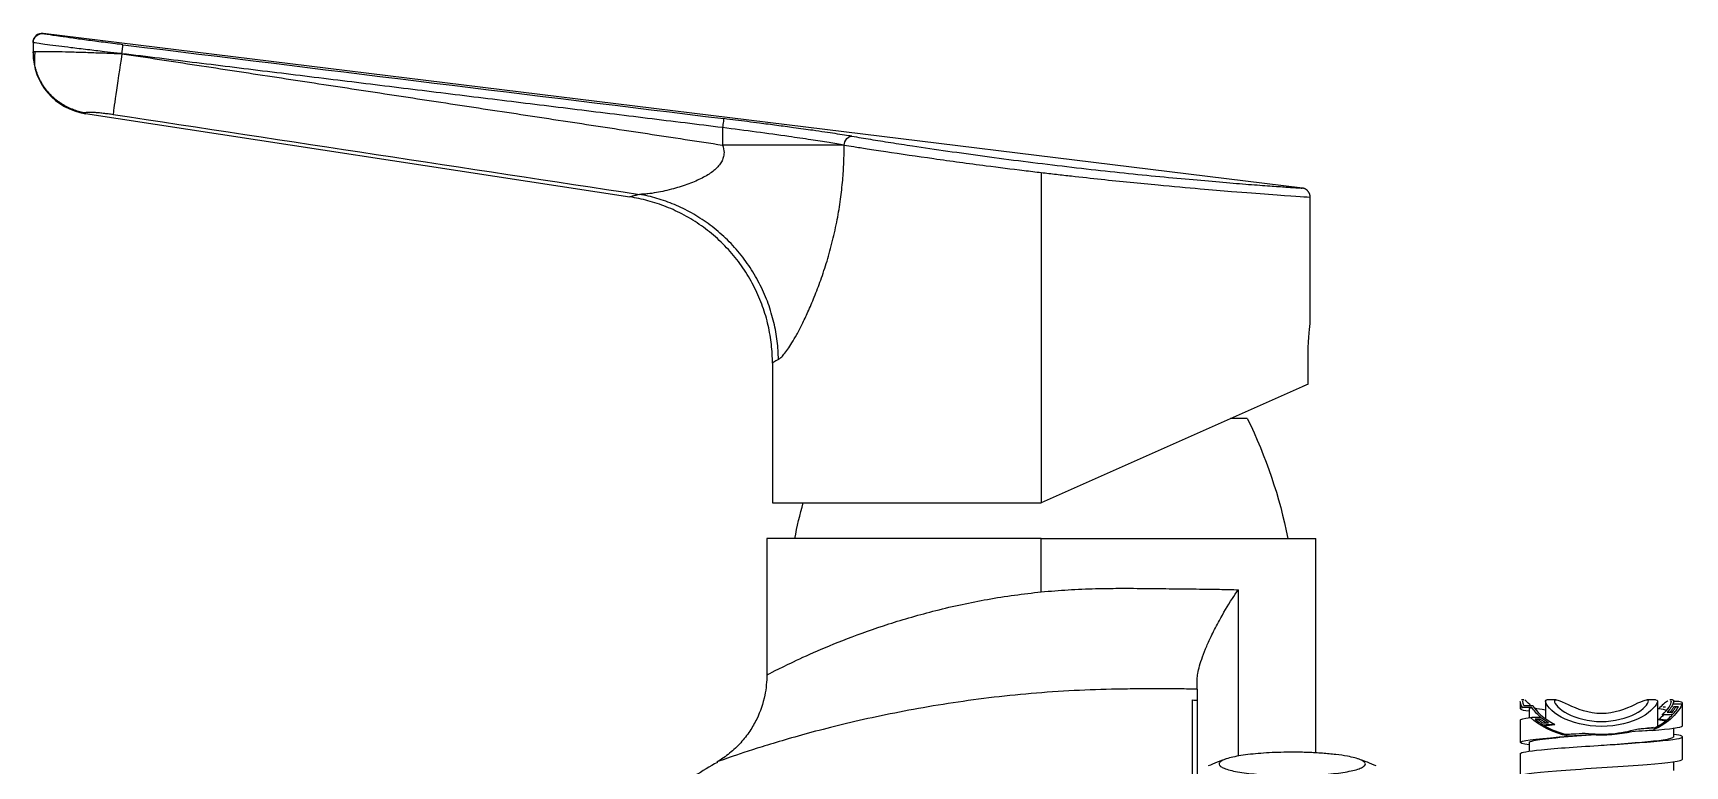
# Model space of a CAD drawing. Extents: x 0 to 1128, y 0 to 827.
# Drawn here: x 606.6 to 754.1, y 304 to 369.4 of the extents above; entities that cross this region are included whole.
import ezdxf

# ---------------------------------------------------------------- set-up
doc = ezdxf.new("R2010")
doc.units = 0
doc.header["$LTSCALE"] = 10
doc.header["$MEASUREMENT"] = 0
doc.layers.get('0').update_dxf_attribs({"linetype": 'CONTINUOUS'})
doc.layers.add('1', color=7, linetype='CONTINUOUS')
doc.layers.add('W', color=7, linetype='CONTINUOUS')

msp = doc.modelspace()

# ---------------------------------------------------------------- linework, layer by layer
at = {"ltscale": 0.5}
msp.add_line((715, 335.02), (713.51, 335.02), dxfattribs=at)
at = {"layer": '1', "color": 7, "linetype": 'Continuous'}
for p, q in [((719.95, 355.58), (607.52, 369.39)), ((607.52, 369.39), (607.52, 369.38)), ((606.62, 368.58), (606.62, 368.6)), ((606.62, 368.58), (606.62, 367.76)), ((606.62, 367.67), (606.62, 367.76)), ((611.29, 362.24), (659.89, 354.8)), ((696.62, 356.98), (696.62, 327.5)), ((720.62, 343.46), (720.62, 354.79)), ((672.62, 339.97), (672.62, 327.5)), ((720.43, 338.1), (720.43, 340.5)), ((720.43, 338.1), (696.62, 327.5)), ((720.43, 338.1), (720.03, 337.92)), ((672.62, 327.5), (696.62, 327.5)), ((672.12, 324.3), (672.12, 312.1)), ((696.62, 324.3), (672.12, 324.3)), ((696.62, 324.3), (721.12, 324.3)), ((721.12, 305.17), (721.12, 324.3)), ((710.54, 309.88), (710.54, 300.22)), ((739.7, 309.9), (739.47, 309.9)), ((741.62, 309.78), (741.62, 308.23)), ((742.58, 309.9), (741.76, 309.9)), ((751.45, 309.9), (750.67, 309.9)), ((751.62, 309.78), (751.62, 307.55)), ((752.97, 309.9), (752.72, 309.9)), ((741.62, 307.61), (741.62, 307.54))]:
    msp.add_line(p, q, dxfattribs=at)
for centre, radius, start, end in [((607.42, 368.6), 0.8, 82.9675, 180), ((612.12, 367.67), 5.5, 180, 261.3137), ((719.02, 287.22), 18.38, 108.7278, 114.0852), ((719.02, 287.22), 18.38, 65.9148, 71.2704)]:
    msp.add_arc(centre, radius, start, end, dxfattribs=at)
at = {"layer": '1', "color": 7, "linetype": 'Continuous', "extrusion": (0, 0, -1)}
for centre, start, end in [((-676.69, 316.1), 153.7089, 168.93), ((-716.55, 316.1), 11.07, 15.4798)]:
    msp.add_arc(centre, 42.73, start, end, dxfattribs=at)
at = {"layer": '1', "color": 7, "linetype": 'Continuous'}
for points, degree in [([(606.62, 368.58), (606.62, 369.04), (607.07, 369.43), (607.52, 369.38)], 3), ([(606.62, 367.76), (606.64, 367.77), (606.66, 367.77), (606.72, 367.78)], 3), ([(606.72, 367.77), (606.68, 367.77), (606.65, 367.77), (606.62, 367.76)], 3), ([(606.77, 367.78), (606.75, 366.58)], 1), ([(614.55, 367.59), (668.17, 359.43)], 1), ([(668.17, 360.99), (614.55, 367.59)], 1), ([(614.65, 368.38), (615.3, 368.31), (615.94, 368.23), (616.58, 368.15)], 3), ([(616.58, 368.15), (633.81, 366.03), (651.04, 363.91), (668.27, 361.79)], 3), ([(613.77, 362.17), (629.43, 359.79), (645.09, 357.41), (660.75, 355.03)], 3), ([(668.17, 360.99), (668.17, 360.47), (668.17, 359.95), (668.17, 359.43)], 3), ([(696.62, 319.54), (696.62, 321.13), (696.62, 322.71), (696.62, 324.3)], 3), ([(714.21, 304.89), (714.21, 309.84), (714.21, 314.78), (714.21, 319.73)], 3), ([(710.54, 310.86), (710.54, 310.94), (710.54, 311.23), (710.54, 311.72)], 3), ([(710.12, 309.89), (710.19, 309.89), (710.33, 309.88), (710.47, 309.88), (710.54, 309.88)], 3), ([(739.58, 309.22), (739.45, 309.44), (739.39, 309.63), (739.38, 309.76)], 3), ([(739.38, 309.7), (739.38, 309.1)], 1), ([(739.67, 309.9), (739.62, 309.9), (739.59, 309.88), (739.58, 309.83)], 3), ([(741.62, 309.78), (741.62, 309.86), (741.66, 309.9), (741.74, 309.9)], 3), ([(751.49, 309.9), (751.58, 309.9), (751.62, 309.86), (751.62, 309.78)], 3), ([(752.03, 308.55), (752.57, 309.04), (752.87, 309.55), (752.87, 309.78)], 3), ([(752.85, 309.87), (752.83, 309.89), (752.81, 309.9), (752.77, 309.9)], 3), ([(752.84, 309.76), (752.81, 309.76), (752.79, 309.76), (752.77, 309.76)], 3), ([(753.07, 309.55), (753.07, 309.86)], 1), ([(753.86, 309.62), (753.83, 309.66), (753.72, 309.71), (753.51, 309.75)], 3), ([(739.37, 308.1), (739.37, 308.18), (739.68, 308.26), (740.28, 308.34)], 3), ([(739.38, 309.11), (739.38, 309.14), (739.45, 309.18), (739.58, 309.22)], 3), ([(740.15, 308.88), (739.75, 308.94), (739.5, 308.99), (739.41, 309.05)], 3), ([(740.4, 309.23), (740.27, 309.23), (740, 309.22), (739.72, 309.22), (739.58, 309.22)], 3), ([(740.17, 309.1), (740.17, 309.14), (740.25, 309.19), (740.4, 309.23)], 3), ([(740.17, 309.11), (740.17, 308.32)], 1), ([(743.71, 306.65), (742.19, 306.98), (741.02, 307.62), (740.28, 308.34)], 3), ([(740.5, 309.4), (740.79, 308.89), (741.45, 308.21), (742.47, 307.7)], 3), ([(741.64, 308.99), (741.22, 309.04), (740.9, 309.1), (740.68, 309.15)], 3), ([(740.93, 308.18), (740.85, 308.18), (740.78, 308.18), (740.7, 308.17)], 3), ([(740.87, 308.17), (740.89, 308.18), (740.91, 308.18), (740.93, 308.18)], 3), ([(741.16, 308.19), (741.09, 308.19), (741.01, 308.19), (740.93, 308.18)], 3), ([(740.94, 308.16), (741.01, 308.17), (741.09, 308.18), (741.17, 308.19)], 3), ([(741.18, 308.37), (741.4, 308.2), (741.64, 308.03), (741.9, 307.86)], 3), ([(752.5, 308.96), (752.31, 309.01), (752.04, 309.05), (751.71, 309.1)], 3), ([(752.16, 308.56), (752.03, 308.42), (751.9, 308.29), (751.76, 308.16)], 3), ([(752.35, 309.25), (752.28, 309.26), (752.2, 309.26), (752.13, 309.26)], 3), ([(752.5, 308.8), (752.55, 308.81), (752.6, 308.82), (752.65, 308.83)], 3), ([(752.5, 308.8), (752.58, 308.8), (752.65, 308.8), (752.73, 308.81)], 3), ([(752.73, 308.81), (752.84, 308.83), (752.94, 308.85), (753.02, 308.87)], 3), ([(752.73, 308.81), (752.8, 308.81), (752.88, 308.81), (752.95, 308.81)], 3), ([(753, 309.53), (753.07, 309.57), (753.08, 309.6), (753.05, 309.63)], 3), ([(753.29, 309.29), (753.22, 309.29), (753.15, 309.29), (753.08, 309.29)], 3), ([(753.27, 309.26), (753.27, 309.27), (753.27, 309.29)], 2), ([(753.5, 309.29), (753.43, 309.29), (753.36, 309.29), (753.29, 309.29)], 3), ([(753.82, 309.54), (753.85, 309.56), (753.87, 309.58), (753.87, 309.6)], 3), ([(753.87, 307.59), (753.87, 308.6), (753.87, 309.61)], 2), ([(739.37, 308.11), (739.37, 307.1), (739.37, 306.09)], 2), ([(740.7, 308.17), (740.92, 308), (741.16, 307.83), (741.43, 307.65)], 3), ([(741.4, 307.84), (741.49, 307.84), (741.57, 307.84), (741.65, 307.85)], 3), ([(741.65, 307.85), (741.74, 307.85), (741.82, 307.85), (741.9, 307.86)], 3), ([(745.16, 306.94), (746.72, 306.74), (748.42, 306.87), (749.77, 307.3)], 3), ([(749.33, 307.06), (748.21, 306.78), (746.93, 306.69), (745.69, 306.78)], 3), ([(749.77, 307.3), (750.33, 307.35), (750.83, 307.4), (751.25, 307.45)], 3), ([(751.76, 308.16), (751.71, 308.16), (751.67, 308.16), (751.62, 308.17)], 3), ([(752.37, 307.99), (752.18, 308.03), (751.93, 308.07), (751.63, 308.11)], 3), ([(752.46, 308.08), (752.25, 308.11), (752.02, 308.13), (751.76, 308.16)], 3), ([(753.07, 306.57), (753.07, 306.98), (753.07, 307.39)], 2), ([(740.17, 306.11), (740.17, 305.72), (740.17, 305.32)], 2), ([(753.87, 304.59), (753.87, 305.6), (753.87, 306.61)], 2), ([(739.37, 305.11), (739.37, 304.1), (739.37, 303.09)], 2), ([(753.07, 303.6), (753.07, 303.99), (753.07, 304.38)], 2)]:
    msp.add_open_spline(points, degree=degree, dxfattribs=at)
for points, knots in [([(614.65, 368.38), (614.43, 368.41), (613.9, 368.48), (612.85, 368.61), (611.54, 368.78), (610.16, 368.97), (608.82, 369.16), (607.99, 369.29), (607.58, 369.36), (607.54, 369.37), (607.52, 369.38)], [0, 0, 0, 0, 0.061368, 0.141758, 0.285411, 0.429964, 0.574576, 0.789352, 0.895236, 1, 1, 1, 1]), ([(614.55, 367.59), (614.41, 367.6), (613.88, 367.66), (612.84, 367.78), (611.43, 367.95), (610.05, 368.12), (608.44, 368.32), (606.95, 368.52), (606.73, 368.56), (606.62, 368.58)], [0, 0, 0, 0, 0.03483, 0.126576, 0.25266, 0.390649, 0.503707, 0.762944, 1, 1, 1, 1]), ([(606.72, 367.78), (606.72, 367.78), (606.79, 367.79), (607.01, 367.79), (607.5, 367.8), (608.14, 367.79), (609, 367.78), (610.11, 367.75), (611.49, 367.71), (612.77, 367.66), (613.8, 367.62), (614.33, 367.6), (614.55, 367.59)], [0, 0, 0, 0, 0.008132, 0.122219, 0.23312, 0.340841, 0.445384, 0.583928, 0.722235, 0.860927, 0.94009, 1, 1, 1, 1]), ([(614.55, 367.58), (614.35, 366.25), (614.15, 364.93), (613.87, 362.96), (613.78, 362.31), (613.77, 362.17)], [0, 0, 0, 0, 0.5, 0.5, 1, 1, 1, 1]), ([(611.29, 362.33), (611.31, 362.35), (611.33, 362.36), (611.56, 362.38), (611.91, 362.37), (612.44, 362.34), (612.87, 362.29), (613.32, 362.24), (613.62, 362.2), (613.77, 362.17)], [0, 0, 0, 0, 0.179683, 0.271658, 0.529744, 0.654098, 0.774543, 0.889435, 1, 1, 1, 1]), ([(611.29, 362.24), (611.29, 362.24), (611.28, 362.25), (611.29, 362.28), (611.29, 362.31), (611.29, 362.33)], [0, 0, 0, 0, 0.332463, 0.666232, 1, 1, 1, 1]), ([(668.27, 361.79), (668.27, 361.78), (668.26, 361.7), (668.22, 361.39), (668.19, 361.18), (668.17, 360.99)], [0, 0, 0, 0, 0.5, 0.5, 1, 1, 1, 1]), ([(676.22, 360.75), (675.67, 360.82), (674.62, 360.97), (673.02, 361.18), (671.29, 361.41), (669.7, 361.61), (668.63, 361.74), (668.27, 361.79)], [0, 0, 0, 0, 0.230281, 0.422726, 0.615259, 0.872462, 1, 1, 1, 1]), ([(679.02, 359.43), (678.58, 359.5), (677.66, 359.66), (676.01, 359.91), (673.86, 360.23), (671.21, 360.59), (669.18, 360.86), (668.17, 360.99)], [0, 0, 0, 0, 0.151794, 0.318451, 0.499969, 0.749971, 1, 1, 1, 1]), ([(679.72, 360.22), (679.5, 360.25), (678.76, 360.37), (677.59, 360.55), (676.59, 360.69), (676.22, 360.75)], [0, 0, 0, 0, 0.206888, 0.713851, 1, 1, 1, 1]), ([(679.03, 359.43), (679.04, 359.62), (679.12, 359.85), (679.4, 360.16), (679.57, 360.23), (679.72, 360.22)], [0, 0, 0, 0, 0.5, 0.5, 1, 1, 1, 1]), ([(679.72, 360.22), (680.26, 360.13), (681.34, 359.95), (683.17, 359.66), (685.44, 359.31), (688.23, 358.9), (691.56, 358.44), (695, 357.98), (698.48, 357.56), (701.93, 357.16), (705.26, 356.81), (708.39, 356.5), (711.26, 356.25), (713.8, 356.03), (715.96, 355.86), (717.69, 355.74), (718.95, 355.65), (719.76, 355.6), (719.87, 355.59), (719.92, 355.59)], [0, 0, 0, 0, 0.041935, 0.083687, 0.125667, 0.188571, 0.2512, 0.31388, 0.376604, 0.439296, 0.50194, 0.564467, 0.626804, 0.688975, 0.750998, 0.812961, 0.875254, 0.937595, 1, 1, 1, 1]), ([(668.17, 359.43), (668.23, 359.21), (668.32, 358.91), (668.28, 358.46), (668.18, 358.11), (667.96, 357.73), (667.66, 357.38), (667.28, 357.06), (666.84, 356.76), (666.33, 356.47), (665.77, 356.21), (664.91, 355.87), (663.72, 355.49), (662.47, 355.21), (661.6, 355.08), (661.11, 355.04), (660.87, 355.03), (660.75, 355.03)], [0, 0, 0, 0, 0.061598, 0.082385, 0.121623, 0.161688, 0.204807, 0.252183, 0.303989, 0.360201, 0.421189, 0.487518, 0.63608, 0.807105, 0.900896, 0.949747, 1, 1, 1, 1]), ([(679.02, 359.43), (677.58, 359.43), (675.8, 359.43), (672.02, 359.43), (670.03, 359.43), (668.17, 359.43)], [0, 0, 0, 0, 0.5, 0.5, 1, 1, 1, 1]), ([(673.16, 340.3), (673.23, 340.35), (673.38, 340.45), (673.76, 340.87), (674.24, 341.56), (674.8, 342.52), (675.28, 343.44), (675.81, 344.56), (676.38, 345.88), (676.95, 347.4), (677.51, 349.08), (678.01, 350.89), (678.41, 352.74), (678.71, 354.54), (678.9, 356.26), (679.01, 357.87), (679.02, 358.92), (679.03, 359.43)], [0, 0, 0, 0, 0.039438, 0.08135, 0.175072, 0.228164, 0.286069, 0.349272, 0.41805, 0.491843, 0.569675, 0.650111, 0.729789, 0.80463, 0.874055, 0.938906, 1, 1, 1, 1]), ([(679.03, 359.43), (679.31, 359.38), (679.96, 359.28), (681.18, 359.09), (683.46, 358.74), (686.96, 358.23), (691.19, 357.65), (694.46, 357.24), (696.11, 357.04), (696.62, 356.98)], [0, 0, 0, 0, 0.061087, 0.142939, 0.250099, 0.499788, 0.749621, 0.92236, 1, 1, 1, 1]), ([(696.62, 356.98), (697.07, 356.93), (697.97, 356.82), (699.76, 356.62), (702.86, 356.28), (706.82, 355.88), (710.69, 355.54), (714.05, 355.26), (718.89, 354.89), (719.9, 354.83), (720.62, 354.79)], [0, 0, 0, 0, 0.036186, 0.072318, 0.144471, 0.288174, 0.405401, 0.503547, 0.643663, 1, 1, 1, 1]), ([(660.75, 355.03), (660.6, 354.99), (660.3, 354.91), (660.05, 354.84), (659.91, 354.81), (659.9, 354.8), (659.89, 354.8)], [0, 0, 0, 0, 0.286517, 0.572356, 0.788259, 1, 1, 1, 1]), ([(720.43, 340.5), (720.43, 340.83), (720.44, 341.17), (720.47, 341.8), (720.48, 342.1), (720.53, 342.63), (720.55, 342.86), (720.59, 343.22), (720.6, 343.35), (720.62, 343.47), (720.62, 343.5), (720.62, 343.5)], [0, 0, 0, 0, 0.2138, 0.2138, 0.427529, 0.427529, 0.642328, 0.642328, 0.857868, 0.857868, 1, 1, 1, 1]), ([(673.16, 340.3), (673, 340.2), (672.69, 340.01), (672.64, 339.99), (672.62, 339.97)], [0, 0, 0, 0, 0.504935, 1, 1, 1, 1]), ([(672.12, 312.12), (672.12, 312.12), (672.12, 312.13), (673.13, 312.66), (676.17, 314.1), (679.22, 315.37), (682.92, 316.69), (686.47, 317.72), (689.49, 318.43), (691.84, 318.89), (694.2, 319.27), (695.82, 319.45), (696.62, 319.54)], [0, 0, 0, 0, 0.000013, 0.24735, 0.372869, 0.498496, 0.624693, 0.750106, 0.815083, 0.875466, 0.938449, 1, 1, 1, 1]), ([(696.62, 319.54), (697.42, 319.61), (699.04, 319.75), (701.36, 319.84), (703.76, 319.87), (706.18, 319.85), (708.69, 319.82), (710.8, 319.8), (712.65, 319.77), (713.66, 319.75), (714.21, 319.73)], [0, 0, 0, 0, 0.122319, 0.249439, 0.358095, 0.49968, 0.641814, 0.784677, 0.882633, 1, 1, 1, 1]), ([(710.54, 311.72), (710.55, 311.9), (710.57, 312.26), (710.74, 312.94), (711, 313.76), (711.37, 314.69), (711.87, 315.77), (712.6, 317.18), (713.4, 318.56), (714.03, 319.47), (714.21, 319.73)], [0, 0, 0, 0, 0.097154, 0.202032, 0.314161, 0.433054, 0.551143, 0.699166, 0.913467, 1, 1, 1, 1]), ([(672.12, 312.18), (672.12, 311.54), (671.99, 310.19), (671.41, 308.46), (670.61, 307.08), (669.8, 306.04), (668.81, 305.1), (668.06, 304.58), (667.65, 304.35)], [0, 0, 0, 0, 0.197774, 0.433161, 0.564583, 0.70382, 0.849461, 1, 1, 1, 1]), ([(710.54, 310.86), (710.23, 310.87), (709.6, 310.87), (708.33, 310.88), (706.74, 310.89), (704.82, 310.88), (701.04, 310.82), (695.21, 310.52), (688.94, 309.71), (684.33, 308.9), (679.99, 308), (676.22, 307.05), (673.14, 306.16), (670.55, 305.36), (668.31, 304.59), (667.69, 304.37), (667.69, 304.37)], [0, 0, 0, 0, 0.016427, 0.03277, 0.065112, 0.096912, 0.1281, 0.25001, 0.370897, 0.432724, 0.494234, 0.61863, 0.681282, 0.744694, 0.871716, 1, 1, 1, 1]), ([(710.12, 297.71), (710.12, 300.47), (710.12, 302.61), (710.12, 305.47), (710.12, 306.03), (710.12, 307.35), (710.12, 307.99), (710.12, 309.05), (710.12, 309.5), (710.12, 309.89)], [0, 0, 0, 0, 0.25, 0.25, 0.5, 0.5, 0.75, 0.75, 1, 1, 1, 1]), ([(710.54, 310.86), (710.54, 310.81), (710.54, 310.64), (710.54, 310.32), (710.54, 310.03), (710.54, 309.88)], [0, 0, 0, 0, 0.214804, 0.629967, 1, 1, 1, 1]), ([(739.57, 309.78), (739.57, 309.74), (739.58, 309.7), (739.61, 309.58), (739.65, 309.49), (739.69, 309.39)], [0, 0, 0, 0, 0.380433, 0.380433, 1, 1, 1, 1]), ([(740.29, 309.41), (740.26, 309.44), (740.24, 309.46), (740.04, 309.68), (739.88, 309.81), (739.77, 309.87)], [0, 0, 0, 0, 0.121604, 0.121604, 1, 1, 1, 1]), ([(751.62, 309.78), (751.62, 309.5), (751.09, 308.85), (749.32, 307.87), (748, 307.53), (745.27, 307.52), (743.93, 307.87), (742.15, 308.85), (741.62, 309.5), (741.62, 309.78)], [0, 0, 0, 0, 0.25, 0.25, 0.5, 0.5, 0.75, 0.75, 1, 1, 1, 1]), ([(750.82, 309.78), (750.82, 310.01), (750.34, 309.84), (748.81, 309.09), (747.74, 308.68), (745.5, 308.68), (744.43, 309.09), (742.91, 309.83), (742.42, 310.01), (742.42, 309.78)], [0, 0, 0, 0, 0.25, 0.25, 0.5, 0.5, 0.75, 0.75, 1, 1, 1, 1]), ([(742.42, 309.78), (742.42, 309.55), (742.87, 309.05), (744.36, 308.26), (745.47, 307.97), (747.75, 307.97), (748.87, 308.26), (750.38, 309.05), (750.82, 309.55), (750.82, 309.78)], [0, 0, 0, 0, 0.25, 0.25, 0.5, 0.5, 0.75, 0.75, 1, 1, 1, 1]), ([(752.56, 309.82), (752.54, 309.81), (752.53, 309.8), (752.31, 309.66), (752.03, 309.4), (751.71, 309.1)], [0, 0, 0, 0, 0.067449, 0.067449, 1, 1, 1, 1]), ([(752.97, 309.9), (752.98, 309.9), (752.99, 309.9), (753.06, 309.88), (753.08, 309.81), (753.05, 309.65), (753.03, 309.59), (753, 309.53)], [0, 0, 0, 0, 0.086079, 0.086079, 0.714779, 0.714779, 1, 1, 1, 1]), ([(753.52, 309.75), (753.41, 309.75), (753.3, 309.75), (753.16, 309.76), (753.11, 309.76), (753.07, 309.76)], [0, 0, 0, 0, 0.712652, 0.712652, 1, 1, 1, 1]), ([(739.69, 309.39), (739.8, 309.39), (739.9, 309.39), (740.17, 309.4), (740.34, 309.4), (740.5, 309.4)], [0, 0, 0, 0, 0.384885, 0.384885, 1, 1, 1, 1]), ([(740.28, 308.34), (740.43, 308.35), (740.58, 308.35), (740.88, 308.36), (741.03, 308.37), (741.18, 308.37)], [0, 0, 0, 0, 0.499987, 0.499987, 1, 1, 1, 1]), ([(741.18, 308.37), (741.01, 308.52), (740.86, 308.66), (740.6, 308.95), (740.49, 309.1), (740.4, 309.23)], [0, 0, 0, 0, 0.495362, 0.495362, 1, 1, 1, 1]), ([(740.93, 308.18), (741, 308.12), (741.08, 308.07), (741.24, 307.95), (741.32, 307.89), (741.4, 307.84)], [0, 0, 0, 0, 0.499249, 0.499249, 1, 1, 1, 1]), ([(741.65, 307.85), (741.57, 307.9), (741.48, 307.96), (741.32, 308.07), (741.24, 308.13), (741.17, 308.19)], [0, 0, 0, 0, 0.499232, 0.499232, 1, 1, 1, 1]), ([(753.82, 309.54), (753.7, 309.23), (753.4, 308.78), (752.52, 307.91), (751.93, 307.5), (751.19, 307.18)], [0, 0, 0, 0, 0.5, 0.5, 1, 1, 1, 1]), ([(751.36, 307.4), (751.59, 307.52), (751.81, 307.64), (752.39, 308.03), (752.71, 308.31), (752.97, 308.59)], [0, 0, 0, 0, 0.337977, 0.337977, 1, 1, 1, 1]), ([(752.97, 308.59), (752.81, 308.58), (752.66, 308.57), (752.34, 308.56), (752.19, 308.56), (752.03, 308.55)], [0, 0, 0, 0, 0.49997, 0.49997, 1, 1, 1, 1]), ([(753, 309.53), (752.95, 309.43), (752.84, 309.21), (752.62, 308.94), (752.5, 308.8)], [0, 0, 0, 0, 0.476442, 1, 1, 1, 1]), ([(753.08, 309.29), (753.04, 309.21), (752.98, 309.13), (752.87, 308.97), (752.8, 308.89), (752.73, 308.81)], [0, 0, 0, 0, 0.498276, 0.498276, 1, 1, 1, 1]), ([(752.95, 308.81), (753.02, 308.9), (753.08, 308.98), (753.19, 309.14), (753.24, 309.22), (753.29, 309.29)], [0, 0, 0, 0, 0.498525, 0.498525, 1, 1, 1, 1]), ([(752.97, 308.59), (753.08, 308.71), (753.29, 308.96), (753.43, 309.18), (753.5, 309.29)], [0, 0, 0, 0, 0.510671, 1, 1, 1, 1]), ([(753.01, 309.53), (753.11, 309.53), (753.22, 309.54), (753.49, 309.54), (753.65, 309.54), (753.82, 309.54)], [0, 0, 0, 0, 0.392574, 0.392574, 1, 1, 1, 1]), ([(739.38, 305.1), (739.38, 305.22), (740.05, 305.33), (742.64, 305.59), (744.68, 305.72), (748.75, 305.99), (750.77, 306.13), (753.45, 306.4), (754.08, 306.53), (753.69, 306.72), (753.44, 306.77), (753.08, 306.82)], [0, 0, 0, 0, 0.20432, 0.20432, 0.43871, 0.43871, 0.6731, 0.6731, 0.907489, 0.907489, 1, 1, 1, 1]), ([(740.19, 306.1), (740.18, 306.16), (740.31, 306.21), (740.97, 306.35), (741.65, 306.44), (743.45, 306.61), (744.54, 306.69), (745.69, 306.78)], [0, 0, 0, 0, 0.246951, 0.246951, 0.623476, 0.623476, 1, 1, 1, 1]), ([(742.47, 307.7), (742.3, 307.69), (742.12, 307.69), (741.77, 307.67), (741.6, 307.66), (741.42, 307.65)], [0, 0, 0, 0, 0.499972, 0.499972, 1, 1, 1, 1]), ([(741.43, 307.66), (741.53, 307.59), (741.64, 307.53), (741.86, 307.41), (741.98, 307.35), (742.5, 307.11), (742.95, 306.95), (743.44, 306.83)], [0, 0, 0, 0, 0.185861, 0.185861, 0.371736, 0.371736, 1, 1, 1, 1]), ([(741.5, 307.59), (741.65, 307.61), (741.95, 307.65), (742.3, 307.69), (742.47, 307.7)], [0, 0, 0, 0, 0.51386, 1, 1, 1, 1]), ([(743.44, 306.83), (743.65, 306.84), (743.86, 306.85), (744.44, 306.89), (744.8, 306.91), (745.16, 306.94)], [0, 0, 0, 0, 0.367727, 0.367727, 1, 1, 1, 1]), ([(745.69, 306.78), (745.36, 306.76), (745.03, 306.73), (744.37, 306.69), (744.04, 306.67), (743.71, 306.65)], [0, 0, 0, 0, 0.499952, 0.499952, 1, 1, 1, 1]), ([(751.19, 307.18), (750.97, 307.16), (750.76, 307.15), (750.15, 307.11), (749.74, 307.09), (749.34, 307.06)], [0, 0, 0, 0, 0.342498, 0.342498, 1, 1, 1, 1]), ([(749.77, 307.3), (749.98, 307.32), (750.19, 307.33), (750.72, 307.37), (751.04, 307.39), (751.36, 307.4)], [0, 0, 0, 0, 0.397982, 0.397982, 1, 1, 1, 1]), ([(751.19, 307.18), (752.76, 307.31), (753.74, 307.44), (753.87, 307.58), (753.87, 307.59), (753.87, 307.6)], [0, 0, 0, 0, 0.933315, 0.933315, 1, 1, 1, 1]), ([(740.17, 305.88), (739.55, 305.97), (739.27, 306.06), (739.67, 306.32), (741.35, 306.48), (743.71, 306.65)], [0, 0, 0, 0, 0.35074, 0.35074, 1, 1, 1, 1]), ([(746.61, 305.85), (746.97, 305.88), (747.32, 305.9), (749.5, 306.07), (751.16, 306.2), (752.74, 306.43), (753.06, 306.51), (753.06, 306.6)], [0, 0, 0, 0, 0.104477, 0.104477, 0.650781, 0.650781, 1, 1, 1, 1]), ([(667.72, 304.32), (667.03, 303.94), (665.1, 302.8), (662.23, 300.66), (660.26, 298.71), (659.38, 297.71)], [0, 0, 0, 0, 0.221591, 0.629055, 1, 1, 1, 1]), ([(719.07, 305.23), (718.35, 305.23), (717.65, 305.21), (716.63, 305.16), (716.3, 305.13), (715.67, 305.08), (715.36, 305.05), (714.78, 304.98), (714.5, 304.94), (714, 304.85), (713.77, 304.8), (713.36, 304.7), (713.18, 304.65), (712.88, 304.54), (712.76, 304.48), (712.58, 304.36), (712.52, 304.3), (712.48, 304.18), (712.49, 304.12), (712.56, 304.02), (712.59, 303.99), (712.67, 303.93), (712.71, 303.9), (712.88, 303.82), (713.02, 303.76), (713.37, 303.65), (713.56, 303.6), (714.01, 303.5), (714.26, 303.46), (714.79, 303.38), (715.08, 303.34), (715.68, 303.28), (716, 303.25), (716.65, 303.2), (716.99, 303.18), (717.68, 303.15), (718.03, 303.14), (719.09, 303.12), (719.8, 303.13), (721.2, 303.18), (721.86, 303.23), (722.78, 303.32), (723.08, 303.36), (723.62, 303.43), (723.88, 303.48), (724.34, 303.57), (724.55, 303.62), (724.92, 303.72), (725.07, 303.78), (725.32, 303.9), (725.41, 303.96), (725.53, 304.08), (725.56, 304.14), (725.55, 304.23), (725.53, 304.26), (725.49, 304.32), (725.46, 304.35), (725.35, 304.44), (725.24, 304.5), (724.96, 304.62), (724.79, 304.67), (724.41, 304.77), (724.18, 304.82), (723.94, 304.87)], [0, 0, 0, 0, 0.0625, 0.0625, 0.09375, 0.09375, 0.125, 0.125, 0.15625, 0.15625, 0.1875, 0.1875, 0.21875, 0.21875, 0.25, 0.25, 0.28125, 0.28125, 0.3125, 0.3125, 0.328125, 0.328125, 0.34375, 0.34375, 0.375, 0.375, 0.40625, 0.40625, 0.4375, 0.4375, 0.46875, 0.46875, 0.5, 0.5, 0.53125, 0.53125, 0.5625, 0.5625, 0.625, 0.625, 0.6875, 0.6875, 0.71875, 0.71875, 0.75, 0.75, 0.78125, 0.78125, 0.8125, 0.8125, 0.84375, 0.84375, 0.875, 0.875, 0.890625, 0.890625, 0.90625, 0.90625, 0.9375, 0.9375, 0.96875, 0.96875, 1, 1, 1, 1]), ([(723.94, 304.87), (723.62, 304.93), (723.28, 304.98), (722.72, 305.04), (722.53, 305.06), (722.13, 305.1), (721.93, 305.12), (721.3, 305.16), (720.87, 305.19), (719.98, 305.22), (719.53, 305.23), (719.07, 305.23)], [0, 0, 0, 0, 0.25, 0.25, 0.375, 0.375, 0.5, 0.5, 0.75, 0.75, 1, 1, 1, 1]), ([(739.55, 303), (739.4, 303.04), (739.35, 303.09), (739.55, 303.3), (741.14, 303.47), (744.58, 303.72), (745.87, 303.8), (748.41, 303.97), (749.66, 304.05), (752.64, 304.29), (753.85, 304.45), (753.87, 304.6)], [0.063377, 0.063377, 0.063377, 0.063377, 0.1408213, 0.1408213, 0.4349578, 0.4349578, 0.5820261, 0.5820261, 0.7290944, 0.7290944, 1, 1, 1, 1])]:
    msp.add_open_spline(points, degree=3, knots=knots, dxfattribs=at)
for points, weights in [([(606.62, 367.76), (606.62, 367.41), (606.65, 367.06), (606.72, 366.71)], [1.12738082949, 1.10230938011, 1.08093890507, 1.06326940435]), ([(614.55, 367.58), (614.61, 368.05), (614.65, 368.37), (614.65, 368.38)], [1.13706038614, 0.934613273083, 0.956436834103, 1.2025310692]), ([(606.72, 366.71), (607.19, 364.32), (608.95, 362.69), (611.29, 362.33)], [1.06326938068, 0.956669881951, 0.984773611786, 1.14758057019]), ([(720.62, 354.79), (720.62, 355.22), (720.33, 355.54), (719.92, 355.59)], [1.10676094888, 0.941303160534, 0.968164848633, 1.18734601318]), ([(672.62, 339.97), (672.62, 347.74), (667.56, 353.63), (659.89, 354.8)], [1.13719958042, 0.954266858963, 0.954266806526, 1.13719942311]), ([(673.16, 340.3), (673.04, 347.9), (668.14, 353.74), (660.75, 355.03)], [1.13719950941, 0.956937667367, 0.954305824712, 1.12930398144])]:
    msp.add_rational_spline(points, weights, degree=3, dxfattribs=at)
at = {"layer": 'W'}
for q in [(674.62, 324.3), (718.62, 324.3)]:
    msp.add_line((696.62, 324.3), q, dxfattribs=at)

doc.saveas('drawing.dxf')
